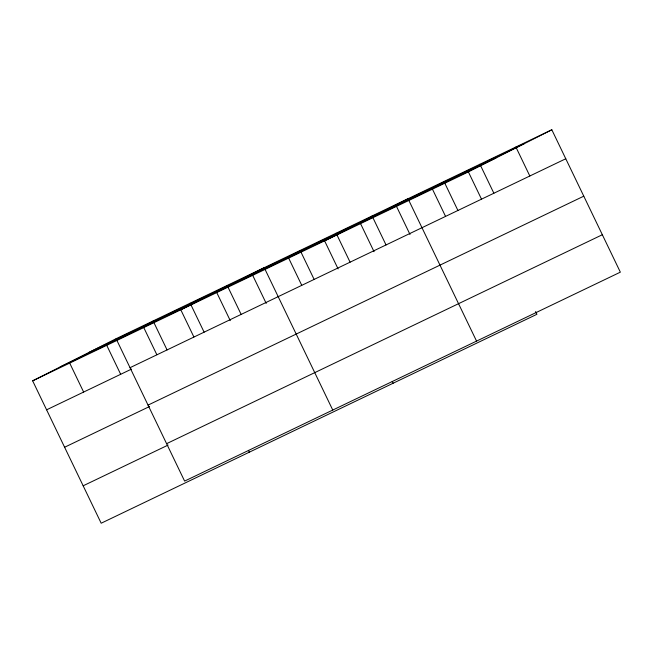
<?xml version="1.0" encoding="UTF-8"?>
<svg xmlns="http://www.w3.org/2000/svg" width="653" height="653" viewBox="0 0 653 653"><rect width="100%" height="100%" fill="white"/><g stroke="black" fill="none" stroke-linecap="round" stroke-linejoin="round"><path stroke-width="0.98" d="M535.599 311.554L536.913 314.289L101.174 523.224L32.65 380.838L116.087 338.711L551.826 129.776L620.35 272.162L184.611 481.098L116.087 338.711M32.65 380.838L468.389 171.902L551.826 129.776M88.555 352.612L524.294 143.676M60.182 366.937L495.921 158.002M130.029 367.688L565.776 158.761M46.6 409.815L131.514 369.1M148.043 405.113L583.782 196.178M64.606 447.24L149.521 406.525M166.597 443.673L602.335 234.737M83.168 485.799L168.082 445.085M515.878 147.015L529.82 175.992M479.931 164.254L493.872 193.231M468.389 171.902L481.465 199.075M443.983 181.485L457.924 210.47M432.441 189.141L445.517 216.306M476.559 341.111L408.027 198.724L324.598 240.851L338.107 268.922M396.493 206.381L410.002 234.451M372.079 215.963L386.029 244.94M360.546 223.612L374.055 251.691M336.132 233.203L350.081 262.18M392.241 381.409L393.122 383.238M300.184 250.434L314.134 279.419M288.65 258.09L301.719 285.255M332.761 410.06L264.236 267.673L180.799 309.8L193.876 336.964M252.695 275.329L266.212 303.4M227.195 285.434L241.145 314.411M216.747 292.56L230.264 320.639M190.162 303.196L204.111 332.173M248.45 450.358L249.324 452.186M153.12 320.95L167.07 349.935M143.766 327.561L156.842 354.726M106.725 345.315L120.674 374.3M69.691 363.076L83.633 392.061"/></g></svg>
